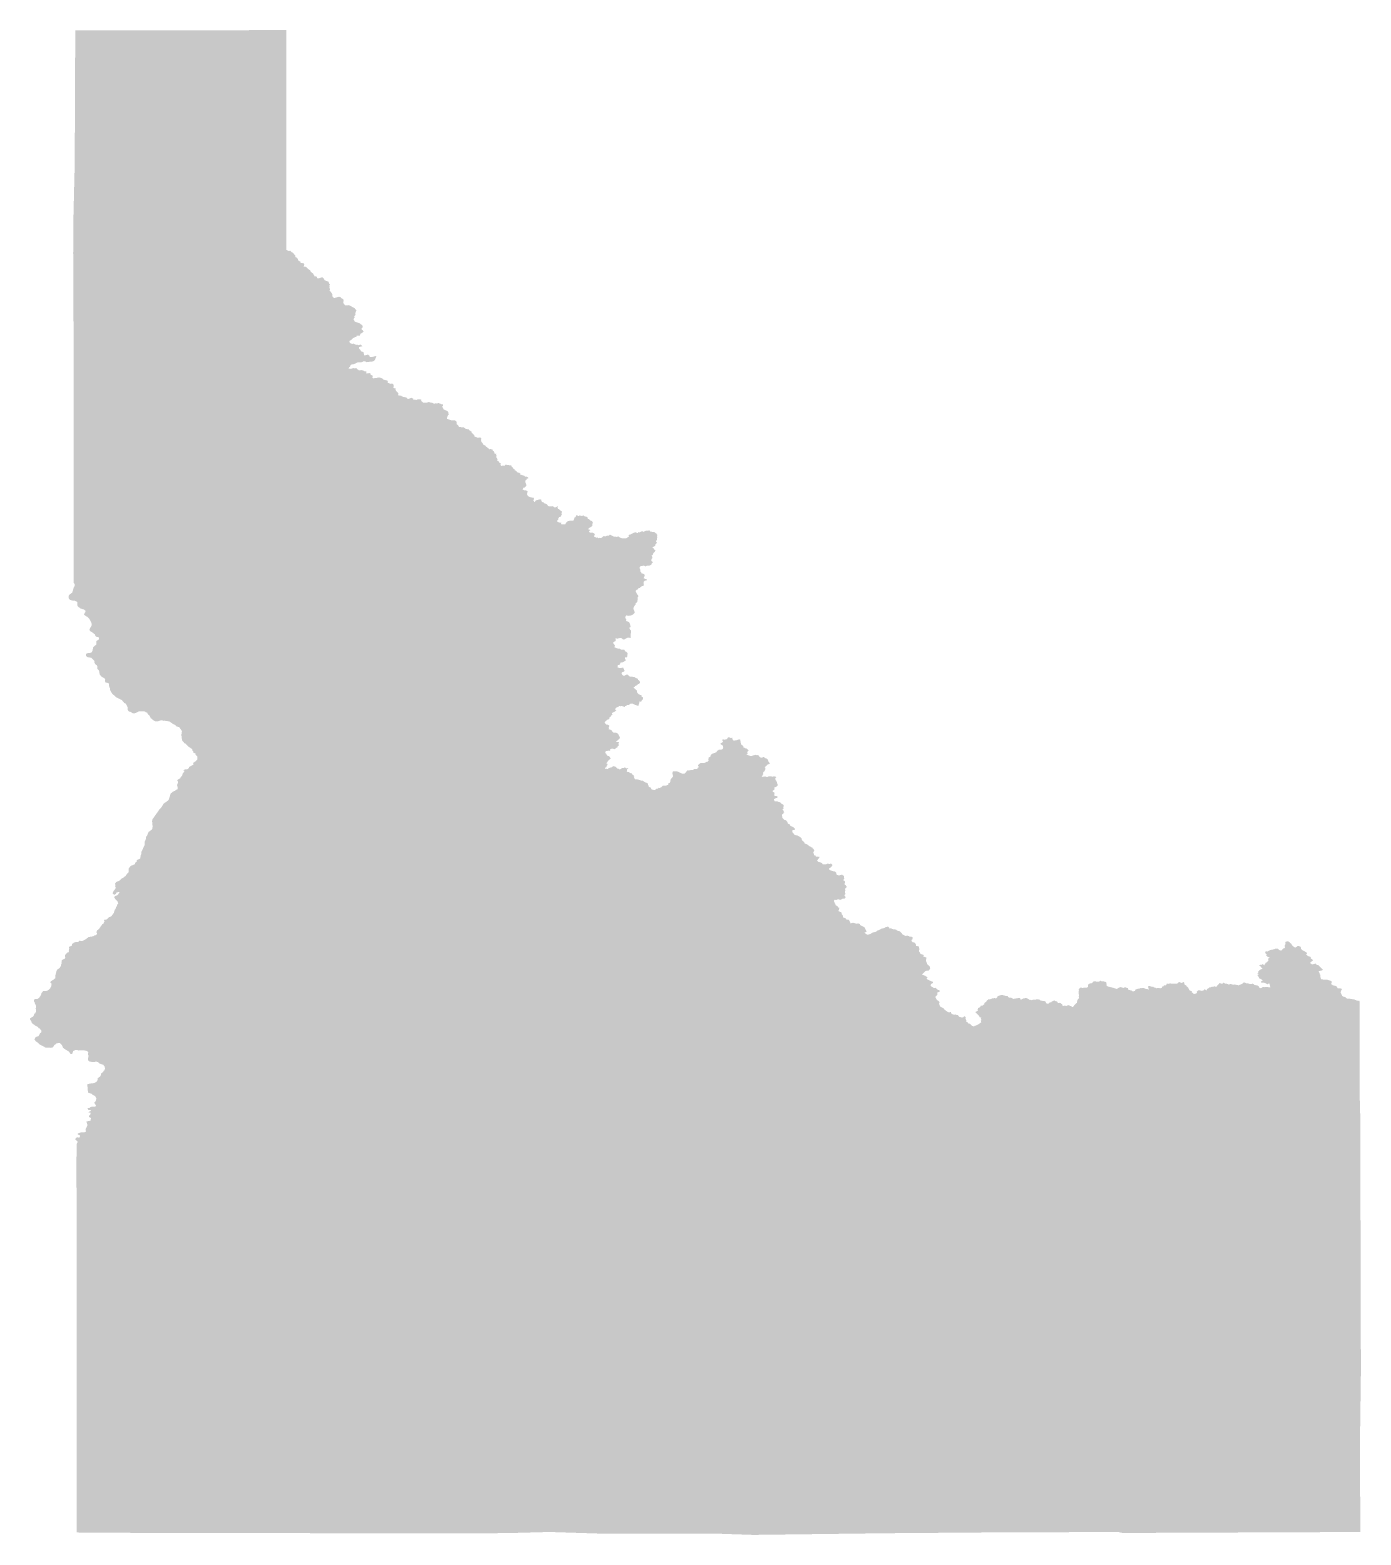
# Model space of a CAD drawing. Header units: inches. Extents: x -117.24 to -111.04, y 41.99 to 49.
import ezdxf

# ---------------------------------------------------------------- set-up
doc = ezdxf.new("R2010")
doc.units = ezdxf.units.IN
doc.header["$MEASUREMENT"] = 0

msp = doc.modelspace()

# ---------------------------------------------------------------- hatches: boundary and pattern name
msp.add_hatch(color=256).paths.add_polyline_path([(-116.8997, 44.8406), (-116.8962, 44.8483), (-116.8987, 44.8523), (-116.8977, 44.8548), (-116.8899, 44.8552), (-116.8836, 44.8583), (-116.8771, 44.866), (-116.8653, 44.8706), (-116.857, 44.8808), (-116.8573, 44.8823), (-116.8524, 44.8876), (-116.8524, 44.8919), (-116.8505, 44.8935), (-116.8489, 44.9007), (-116.8429, 44.9089), (-116.8421, 44.9149), (-116.839, 44.9178), (-116.8385, 44.9236), (-116.8322, 44.9314), (-116.8357, 44.9406), (-116.8465, 44.9515), (-116.8514, 44.9598), (-116.847, 44.9654), (-116.8364, 44.9692), (-116.8274, 44.9807), (-116.8269, 44.9839), (-116.8397, 44.9831), (-116.8436, 44.9754), (-116.8486, 44.9717), (-116.8535, 44.973), (-116.8583, 44.978), (-116.8568, 44.9843), (-116.8446, 45.0014), (-116.8451, 45.008), (-116.8472, 45.0115), (-116.8448, 45.0153), (-116.8479, 45.0226), (-116.8413, 45.0309), (-116.8251, 45.0378), (-116.8209, 45.0431), (-116.8143, 45.0483), (-116.8086, 45.0507), (-116.7973, 45.0603), (-116.7909, 45.0699), (-116.7837, 45.077), (-116.7835, 45.0936), (-116.7748, 45.1055), (-116.7546, 45.114), (-116.7528, 45.1218), (-116.7469, 45.1242), (-116.7455, 45.133), (-116.7333, 45.1385), (-116.7296, 45.1421), (-116.728, 45.1542), (-116.7242, 45.1629), (-116.7242, 45.1715), (-116.7095, 45.203), (-116.7085, 45.2074), (-116.7097, 45.2172), (-116.7041, 45.2282), (-116.7027, 45.2379), (-116.7037, 45.2401), (-116.6988, 45.2452), (-116.6914, 45.2637), (-116.6745, 45.2763), (-116.6722, 45.2889), (-116.6746, 45.3143), (-116.6738, 45.3215), (-116.6413, 45.3678), (-116.6323, 45.3774), (-116.623, 45.3919), (-116.6234, 45.394), (-116.5974, 45.4128), (-116.5882, 45.4429), (-116.5768, 45.452), (-116.5683, 45.4558), (-116.564, 45.4602), (-116.5548, 45.4629), (-116.555, 45.4728), (-116.5588, 45.4812), (-116.5531, 45.4962), (-116.5535, 45.4991), (-116.5571, 45.502), (-116.5575, 45.5042), (-116.5555, 45.5075), (-116.5438, 45.5142), (-116.5404, 45.5209), (-116.5355, 45.5251), (-116.5317, 45.5367), (-116.5272, 45.5407), (-116.5266, 45.5445), (-116.5234, 45.5466), (-116.5242, 45.5486), (-116.5286, 45.5501), (-116.5283, 45.5515), (-116.5207, 45.5562), (-116.5117, 45.5564), (-116.507, 45.5584), (-116.5034, 45.5617), (-116.5028, 45.5666), (-116.4819, 45.5779), (-116.4812, 45.5806), (-116.4836, 45.583), (-116.4822, 45.5867), (-116.4717, 45.5936), (-116.4636, 45.6028), (-116.4633, 45.6148), (-116.4729, 45.6249), (-116.4712, 45.6277), (-116.4721, 45.6292), (-116.4828, 45.6336), (-116.4825, 45.6399), (-116.4877, 45.644), (-116.4873, 45.6478), (-116.4888, 45.6508), (-116.5054, 45.6619), (-116.5177, 45.675), (-116.524, 45.6776), (-116.5351, 45.6913), (-116.5382, 45.7162), (-116.5357, 45.7342), (-116.5481, 45.7524), (-116.5594, 45.7552), (-116.5673, 45.763), (-116.5751, 45.7659), (-116.5942, 45.7791), (-116.6169, 45.7825), (-116.6237, 45.7818), (-116.627, 45.7841), (-116.632, 45.785), (-116.6463, 45.7798), (-116.6596, 45.78), (-116.6653, 45.7821), (-116.6808, 45.7944), (-116.687, 45.8063), (-116.6934, 45.8116), (-116.6972, 45.8201), (-116.7034, 45.8217), (-116.7097, 45.8257), (-116.7358, 45.8264), (-116.7493, 45.8193), (-116.7598, 45.8162), (-116.7634, 45.8166), (-116.7742, 45.8234), (-116.7821, 45.8251), (-116.7891, 45.8335), (-116.7878, 45.8443), (-116.7965, 45.8612), (-116.8049, 45.8658), (-116.8159, 45.879), (-116.8436, 45.8923), (-116.8484, 45.8982), (-116.8598, 45.9073), (-116.8697, 45.9238), (-116.8705, 45.9324), (-116.8757, 45.945), (-116.876, 45.9548), (-116.8805, 45.9585), (-116.8913, 45.9603), (-116.8949, 45.9689), (-116.8929, 45.9744), (-116.8936, 45.9776), (-116.9115, 45.989), (-116.9189, 45.9987), (-116.9217, 46.0159), (-116.9299, 46.0236), (-116.9298, 46.0357), (-116.9325, 46.0408), (-116.9403, 46.0467), (-116.9433, 46.0543), (-116.9428, 46.0611), (-116.9579, 46.0755), (-116.9768, 46.079), (-116.982, 46.0848), (-116.9825, 46.0919), (-116.9788, 46.0958), (-116.974, 46.0977), (-116.9597, 46.099), (-116.9554, 46.1019), (-116.9513, 46.1109), (-116.9499, 46.1245), (-116.9347, 46.1373), (-116.935, 46.1535), (-116.9232, 46.1604), (-116.9214, 46.1645), (-116.9223, 46.1688), (-116.9275, 46.1733), (-116.9327, 46.1732), (-116.936, 46.1752), (-116.9398, 46.1797), (-116.9414, 46.1847), (-116.9496, 46.1917), (-116.9623, 46.1993), (-116.9654, 46.2031), (-116.9663, 46.2092), (-116.9574, 46.2236), (-116.9555, 46.231), (-116.9592, 46.2432), (-116.9678, 46.2585), (-116.9748, 46.2655), (-116.9866, 46.2724), (-116.9912, 46.277), (-116.9909, 46.2809), (-116.9853, 46.2892), (-116.9848, 46.2931), (-116.9862, 46.296), (-116.9908, 46.3002), (-117.0074, 46.3052), (-117.0206, 46.3148), (-117.0231, 46.3199), (-117.0228, 46.3336), (-117.0243, 46.3363), (-117.0335, 46.3412), (-117.0495, 46.343), (-117.0566, 46.3458), (-117.0603, 46.3484), (-117.0628, 46.3536), (-117.0628, 46.3652), (-117.0593, 46.37), (-117.0469, 46.3796), (-117.0386, 46.4055), (-117.0354, 46.4103), (-117.0346, 46.4178), (-117.0398, 46.4259), (-117.0398, 47.4543), (-117.0423, 47.9623), (-117.0411, 48.1249), (-117.0352, 48.3709), (-117.0324, 48.9992), (-116.0491, 49.0008), (-116.0491, 47.9768), (-116.0385, 47.9713), (-116.0304, 47.9726), (-116.024, 47.9655), (-116.0188, 47.9629), (-116.0075, 47.9508), (-116.0067, 47.9433), (-115.9981, 47.9385), (-115.9983, 47.9366), (-115.9951, 47.9338), (-115.9934, 47.926), (-115.9847, 47.9226), (-115.9824, 47.9156), (-115.9696, 47.9144), (-115.9669, 47.9126), (-115.9654, 47.9102), (-115.9684, 47.8992), (-115.9602, 47.898), (-115.9541, 47.8945), (-115.9497, 47.889), (-115.938, 47.8811), (-115.9355, 47.8742), (-115.9252, 47.8669), (-115.9194, 47.8574), (-115.9189, 47.8536), (-115.9093, 47.8526), (-115.9065, 47.8503), (-115.9068, 47.8464), (-115.9014, 47.8431), (-115.8815, 47.8496), (-115.8753, 47.8433), (-115.8707, 47.835), (-115.8523, 47.8279), (-115.8501, 47.8201), (-115.8451, 47.815), (-115.8488, 47.8101), (-115.8473, 47.8034), (-115.8489, 47.8002), (-115.8458, 47.7941), (-115.8474, 47.7851), (-115.8405, 47.7804), (-115.8404, 47.7779), (-115.8374, 47.7748), (-115.8351, 47.7701), (-115.8354, 47.7615), (-115.8309, 47.755), (-115.825, 47.7524), (-115.8046, 47.7581), (-115.7975, 47.7573), (-115.7937, 47.7519), (-115.7861, 47.7484), (-115.781, 47.7432), (-115.7837, 47.7377), (-115.7825, 47.7348), (-115.7843, 47.73), (-115.7772, 47.7204), (-115.7734, 47.7176), (-115.7646, 47.7174), (-115.7595, 47.7192), (-115.753, 47.717), (-115.7314, 47.7049), (-115.7226, 47.6951), (-115.7283, 47.6817), (-115.7266, 47.6729), (-115.7322, 47.6682), (-115.7314, 47.6617), (-115.7365, 47.6538), (-115.7299, 47.6419), (-115.7077, 47.6347), (-115.6944, 47.6238), (-115.6935, 47.6182), (-115.6919, 47.6172), (-115.6987, 47.612), (-115.6984, 47.6066), (-115.697, 47.6036), (-115.6928, 47.6018), (-115.6917, 47.5972), (-115.6878, 47.5953), (-115.7048, 47.585), (-115.706, 47.5776), (-115.7212, 47.5763), (-115.7237, 47.5706), (-115.7307, 47.5696), (-115.741, 47.5634), (-115.7447, 47.5585), (-115.7545, 47.5525), (-115.7556, 47.5479), (-115.7518, 47.542), (-115.7423, 47.5383), (-115.7364, 47.5398), (-115.7251, 47.5341), (-115.7171, 47.5342), (-115.7114, 47.5324), (-115.7064, 47.535), (-115.7021, 47.5342), (-115.6983, 47.5314), (-115.6954, 47.5277), (-115.7111, 47.5234), (-115.7114, 47.5168), (-115.7084, 47.5151), (-115.6986, 47.5023), (-115.69, 47.5008), (-115.6863, 47.4849), (-115.6826, 47.484), (-115.6805, 47.4857), (-115.6679, 47.4888), (-115.662, 47.4831), (-115.661, 47.4778), (-115.6482, 47.4777), (-115.6346, 47.4816), (-115.6295, 47.4796), (-115.6376, 47.4628), (-115.6402, 47.4597), (-115.6465, 47.4568), (-115.6756, 47.4532), (-115.6825, 47.4569), (-115.6912, 47.4572), (-115.6937, 47.4546), (-115.7021, 47.4525), (-115.7161, 47.4529), (-115.7342, 47.4443), (-115.7474, 47.442), (-115.7514, 47.4368), (-115.7524, 47.4322), (-115.757, 47.4288), (-115.7593, 47.4239), (-115.7508, 47.4221), (-115.7427, 47.4236), (-115.7387, 47.4264), (-115.7332, 47.4249), (-115.7211, 47.4257), (-115.7208, 47.4211), (-115.7169, 47.4199), (-115.7123, 47.4154), (-115.7032, 47.4156), (-115.6996, 47.4173), (-115.6974, 47.4154), (-115.692, 47.4153), (-115.6856, 47.4112), (-115.6752, 47.4094), (-115.6776, 47.4018), (-115.6679, 47.4011), (-115.6634, 47.4029), (-115.6575, 47.4005), (-115.6556, 47.3942), (-115.65, 47.3923), (-115.6463, 47.3878), (-115.6484, 47.3824), (-115.6434, 47.3773), (-115.6366, 47.3797), (-115.6309, 47.3792), (-115.6172, 47.3825), (-115.6019, 47.3775), (-115.5958, 47.3717), (-115.5776, 47.3674), (-115.576, 47.3653), (-115.5783, 47.3607), (-115.5751, 47.3559), (-115.5712, 47.3557), (-115.5642, 47.3522), (-115.5568, 47.3539), (-115.5508, 47.3497), (-115.5488, 47.347), (-115.5505, 47.3343), (-115.5388, 47.3291), (-115.5409, 47.3246), (-115.5371, 47.3178), (-115.5279, 47.309), (-115.5285, 47.2992), (-115.5146, 47.2966), (-115.5035, 47.2907), (-115.4908, 47.2895), (-115.4823, 47.2814), (-115.4658, 47.2875), (-115.4577, 47.2824), (-115.4573, 47.2783), (-115.4559, 47.2776), (-115.4496, 47.2784), (-115.4447, 47.277), (-115.4365, 47.2804), (-115.426, 47.2803), (-115.4205, 47.2775), (-115.4214, 47.272), (-115.4151, 47.2686), (-115.4116, 47.2644), (-115.3921, 47.2654), (-115.3847, 47.2678), (-115.3777, 47.2648), (-115.3709, 47.2652), (-115.3653, 47.2614), (-115.3592, 47.2596), (-115.3538, 47.2621), (-115.348, 47.2604), (-115.3404, 47.2629), (-115.324, 47.2565), (-115.3198, 47.2567), (-115.3184, 47.2519), (-115.3244, 47.2447), (-115.3205, 47.2422), (-115.3158, 47.2328), (-115.2988, 47.2255), (-115.2949, 47.2203), (-115.2941, 47.2145), (-115.2915, 47.2109), (-115.296, 47.2057), (-115.2991, 47.1988), (-115.3012, 47.1935), (-115.3006, 47.1883), (-115.291, 47.1868), (-115.2868, 47.1835), (-115.2618, 47.1814), (-115.2562, 47.175), (-115.2555, 47.1637), (-115.2493, 47.1597), (-115.2446, 47.1513), (-115.2219, 47.149), (-115.2125, 47.142), (-115.199, 47.1399), (-115.1982, 47.1371), (-115.186, 47.1294), (-115.1863, 47.1244), (-115.1836, 47.1217), (-115.1793, 47.1204), (-115.1788, 47.1174), (-115.1729, 47.1122), (-115.1735, 47.1097), (-115.1717, 47.1068), (-115.1601, 47.1021), (-115.15, 47.1017), (-115.1473, 47.1033), (-115.1441, 47.1019), (-115.1402, 47.0966), (-115.1427, 47.0915), (-115.1396, 47.08), (-115.1349, 47.0757), (-115.1311, 47.069), (-115.1267, 47.0661), (-115.1225, 47.0659), (-115.1209, 47.0618), (-115.1079, 47.0517), (-115.1058, 47.0484), (-115.1019, 47.0474), (-115.098, 47.0486), (-115.0874, 47.0457), (-115.0884, 47.0411), (-115.0819, 47.0382), (-115.0798, 47.0282), (-115.0757, 47.0259), (-115.0717, 47.0264), (-115.0723, 47.0235), (-115.0694, 47.015), (-115.0728, 47.0129), (-115.0651, 47.0002), (-115.0678, 46.9952), (-115.0611, 46.9919), (-115.0567, 46.9848), (-115.0499, 46.9811), (-115.0507, 46.9756), (-115.052, 46.9749), (-115.0488, 46.97), (-115.0314, 46.9717), (-115.0286, 46.9757), (-115.0013, 46.9719), (-115.0009, 46.9677), (-114.9939, 46.9622), (-114.9934, 46.9596), (-114.99, 46.9564), (-114.9857, 46.9539), (-114.9861, 46.9497), (-114.9804, 46.9474), (-114.9711, 46.939), (-114.9645, 46.9381), (-114.9588, 46.9336), (-114.9606, 46.93), (-114.9419, 46.9241), (-114.9357, 46.9198), (-114.9251, 46.9187), (-114.9218, 46.9127), (-114.9293, 46.9099), (-114.931, 46.9041), (-114.9335, 46.9036), (-114.9367, 46.8973), (-114.9351, 46.8949), (-114.9357, 46.8921), (-114.9323, 46.8875), (-114.9314, 46.877), (-114.9396, 46.8689), (-114.9446, 46.8679), (-114.9483, 46.86), (-114.9421, 46.8566), (-114.9287, 46.8548), (-114.924, 46.8482), (-114.9287, 46.8436), (-114.9268, 46.8388), (-114.9287, 46.8352), (-114.9273, 46.8334), (-114.9247, 46.8335), (-114.9207, 46.8271), (-114.9063, 46.8224), (-114.8984, 46.8224), (-114.8948, 46.8173), (-114.8986, 46.809), (-114.8965, 46.8073), (-114.8952, 46.8016), (-114.8907, 46.803), (-114.8869, 46.8095), (-114.8658, 46.8145), (-114.8611, 46.8116), (-114.8606, 46.8057), (-114.8569, 46.8016), (-114.8501, 46.7991), (-114.8448, 46.7943), (-114.8366, 46.7925), (-114.8291, 46.7826), (-114.8189, 46.7812), (-114.8084, 46.7824), (-114.7987, 46.7758), (-114.7896, 46.7791), (-114.7875, 46.7828), (-114.7848, 46.78), (-114.7864, 46.7779), (-114.7836, 46.7687), (-114.7797, 46.7687), (-114.7789, 46.7668), (-114.7743, 46.7658), (-114.7735, 46.7621), (-114.7651, 46.7582), (-114.7673, 46.7538), (-114.7658, 46.7512), (-114.7683, 46.7482), (-114.7652, 46.7454), (-114.77, 46.735), (-114.7737, 46.7317), (-114.7792, 46.731), (-114.7796, 46.7286), (-114.7828, 46.7263), (-114.7821, 46.7195), (-114.7865, 46.7163), (-114.7884, 46.7128), (-114.7819, 46.7068), (-114.7685, 46.7048), (-114.7695, 46.6999), (-114.7668, 46.6969), (-114.7522, 46.6971), (-114.7485, 46.6986), (-114.7475, 46.7029), (-114.7398, 46.7119), (-114.7274, 46.7146), (-114.7168, 46.7141), (-114.713, 46.7154), (-114.7104, 46.7177), (-114.7078, 46.7239), (-114.7089, 46.7269), (-114.7, 46.7337), (-114.701, 46.7366), (-114.6986, 46.7405), (-114.6886, 46.7365), (-114.6817, 46.7389), (-114.6719, 46.7366), (-114.6654, 46.7392), (-114.6596, 46.7348), (-114.6484, 46.7323), (-114.646, 46.729), (-114.6446, 46.7228), (-114.6393, 46.7218), (-114.6338, 46.7158), (-114.6249, 46.7123), (-114.6237, 46.7091), (-114.6208, 46.7073), (-114.6247, 46.6961), (-114.6229, 46.6944), (-114.6235, 46.6909), (-114.6318, 46.6839), (-114.6414, 46.6795), (-114.6402, 46.6753), (-114.6426, 46.6729), (-114.6331, 46.6718), (-114.6334, 46.6697), (-114.6399, 46.6656), (-114.6358, 46.6595), (-114.621, 46.658), (-114.6146, 46.6551), (-114.6153, 46.6524), (-114.6121, 46.6507), (-114.6117, 46.6475), (-114.6163, 46.6437), (-114.615, 46.64), (-114.6057, 46.6359), (-114.5997, 46.6363), (-114.5938, 46.6329), (-114.589, 46.6352), (-114.5829, 46.6334), (-114.5706, 46.6433), (-114.5632, 46.6408), (-114.5575, 46.6441), (-114.547, 46.6447), (-114.5418, 46.65), (-114.5238, 46.6406), (-114.51, 46.6392), (-114.5011, 46.6414), (-114.4976, 46.6375), (-114.4875, 46.6332), (-114.4668, 46.6318), (-114.4526, 46.6416), (-114.4545, 46.6443), (-114.4535, 46.6492), (-114.449, 46.6495), (-114.4246, 46.6607), (-114.4121, 46.6568), (-114.4096, 46.6622), (-114.4039, 46.6595), (-114.3945, 46.6649), (-114.3893, 46.6648), (-114.3837, 46.6625), (-114.3781, 46.6671), (-114.3623, 46.6685), (-114.3582, 46.6711), (-114.3576, 46.6681), (-114.353, 46.6636), (-114.3331, 46.6609), (-114.3246, 46.6534), (-114.3207, 46.6471), (-114.3229, 46.6429), (-114.3203, 46.6383), (-114.3224, 46.6339), (-114.3221, 46.6258), (-114.3245, 46.6219), (-114.3281, 46.6198), (-114.3225, 46.6109), (-114.3299, 46.6042), (-114.3303, 46.5995), (-114.3326, 46.5967), (-114.3442, 46.59), (-114.3396, 46.5871), (-114.3341, 46.5794), (-114.3296, 46.5762), (-114.3317, 46.5719), (-114.3393, 46.5643), (-114.3426, 46.5552), (-114.3479, 46.5515), (-114.3452, 46.5481), (-114.3439, 46.5415), (-114.3488, 46.5337), (-114.3492, 46.5299), (-114.3477, 46.5263), (-114.3429, 46.5224), (-114.3426, 46.5184), (-114.3471, 46.5153), (-114.3483, 46.5103), (-114.3583, 46.5052), (-114.368, 46.5051), (-114.3756, 46.5018), (-114.384, 46.5051), (-114.3999, 46.5022), (-114.4032, 46.4988), (-114.4031, 46.4923), (-114.4009, 46.4884), (-114.4007, 46.4778), (-114.3955, 46.4729), (-114.3947, 46.4694), (-114.3831, 46.4663), (-114.3794, 46.4603), (-114.3844, 46.447), (-114.3762, 46.4428), (-114.3723, 46.4428), (-114.3684, 46.4371), (-114.3788, 46.4351), (-114.383, 46.4322), (-114.3849, 46.4276), (-114.3837, 46.4185), (-114.3848, 46.4114), (-114.3935, 46.4092), (-114.3997, 46.4048), (-114.4013, 46.4016), (-114.4086, 46.4007), (-114.41, 46.3964), (-114.4156, 46.3935), (-114.4224, 46.387), (-114.4145, 46.3708), (-114.4102, 46.3657), (-114.4102, 46.3611), (-114.4122, 46.3579), (-114.414, 46.3356), (-114.4219, 46.3301), (-114.4225, 46.3241), (-114.4301, 46.3134), (-114.4316, 46.3072), (-114.4334, 46.3055), (-114.4322, 46.3014), (-114.4299, 46.2996), (-114.4282, 46.2911), (-114.4254, 46.2879), (-114.4274, 46.2862), (-114.4273, 46.2838), (-114.4327, 46.2786), (-114.4411, 46.2739), (-114.4537, 46.2709), (-114.4649, 46.2732), (-114.4707, 46.266), (-114.4678, 46.2565), (-114.4648, 46.2522), (-114.4683, 46.2487), (-114.4521, 46.2413), (-114.448, 46.2316), (-114.4456, 46.2197), (-114.4518, 46.2148), (-114.4492, 46.2092), (-114.4433, 46.203), (-114.4459, 46.1739), (-114.4441, 46.1693), (-114.4466, 46.1679), (-114.4577, 46.1702), (-114.476, 46.1606), (-114.4812, 46.1621), (-114.4892, 46.1677), (-114.4956, 46.168), (-114.5075, 46.1646), (-114.5149, 46.1677), (-114.5144, 46.154), (-114.5218, 46.1508), (-114.5274, 46.1454), (-114.5214, 46.1365), (-114.5177, 46.1356), (-114.521, 46.1251), (-114.505, 46.1184), (-114.4954, 46.1177), (-114.4885, 46.113), (-114.4745, 46.1131), (-114.4709, 46.1056), (-114.467, 46.1045), (-114.4605, 46.0978), (-114.4595, 46.0939), (-114.462, 46.0786), (-114.4724, 46.0768), (-114.4708, 46.0745), (-114.4721, 46.0692), (-114.467, 46.0658), (-114.4683, 46.0628), (-114.4739, 46.0605), (-114.4747, 46.0584), (-114.4791, 46.0557), (-114.4933, 46.0526), (-114.4929, 46.0502), (-114.4975, 46.0424), (-114.5033, 46.0418), (-114.5066, 46.0385), (-114.5057, 46.0343), (-114.5075, 46.0315), (-114.4972, 46.0279), (-114.4893, 46.0279), (-114.4858, 46.03), (-114.4803, 46.0303), (-114.4731, 46.0142), (-114.4762, 46.0113), (-114.4849, 46.0082), (-114.4878, 46.0036), (-114.4848, 45.9963), (-114.48, 45.9929), (-114.4741, 45.9922), (-114.4643, 45.9975), (-114.4578, 45.9975), (-114.4536, 45.991), (-114.4485, 45.9876), (-114.4288, 45.9866), (-114.4213, 45.9814), (-114.4118, 45.9779), (-114.4108, 45.973), (-114.4061, 45.97), (-114.4014, 45.9635), (-114.4025, 45.9579), (-114.4069, 45.9542), (-114.4112, 45.9531), (-114.415, 45.9484), (-114.4249, 45.944), (-114.4261, 45.9408), (-114.4315, 45.9379), (-114.4314, 45.936), (-114.4149, 45.9221), (-114.4162, 45.9184), (-114.4136, 45.9116), (-114.4041, 45.9035), (-114.3951, 45.9014), (-114.3937, 45.893), (-114.3889, 45.8923), (-114.3876, 45.8902), (-114.3879, 45.8839), (-114.3898, 45.8803), (-114.3929, 45.8787), (-114.3961, 45.8712), (-114.4039, 45.8719), (-114.4059, 45.8704), (-114.4048, 45.8665), (-114.4097, 45.8516), (-114.4241, 45.8558), (-114.4377, 45.8626), (-114.4464, 45.8614), (-114.4537, 45.8558), (-114.4616, 45.8551), (-114.465, 45.8521), (-114.4703, 45.8515), (-114.472, 45.8478), (-114.4749, 45.8466), (-114.4871, 45.8517), (-114.4922, 45.8498), (-114.499, 45.8507), (-114.5036, 45.846), (-114.5096, 45.8454), (-114.5151, 45.8405), (-114.5174, 45.8349), (-114.5164, 45.8321), (-114.5115, 45.8294), (-114.531, 45.8189), (-114.5326, 45.8156), (-114.5302, 45.8134), (-114.531, 45.8099), (-114.5371, 45.8053), (-114.5376, 45.8028), (-114.5414, 45.7992), (-114.545, 45.7979), (-114.5441, 45.7904), (-114.5556, 45.7865), (-114.557, 45.7835), (-114.5625, 45.7798), (-114.5665, 45.7733), (-114.5583, 45.7648), (-114.5512, 45.7639), (-114.5445, 45.7592), (-114.5473, 45.7519), (-114.5457, 45.7469), (-114.5479, 45.7433), (-114.5356, 45.7391), (-114.5267, 45.7276), (-114.5205, 45.7265), (-114.5154, 45.7275), (-114.5042, 45.7218), (-114.4951, 45.704), (-114.4966, 45.6994), (-114.5007, 45.6966), (-114.5014, 45.6937), (-114.5151, 45.6849), (-114.5012, 45.6824), (-114.499, 45.6789), (-114.5015, 45.6774), (-114.5023, 45.6739), (-114.4995, 45.6688), (-114.5064, 45.6618), (-114.5076, 45.6575), (-114.5127, 45.656), (-114.5151, 45.6531), (-114.5219, 45.6495), (-114.5289, 45.6524), (-114.5395, 45.6506), (-114.5413, 45.6486), (-114.5397, 45.6461), (-114.5417, 45.6414), (-114.5454, 45.643), (-114.5517, 45.6424), (-114.5607, 45.6402), (-114.564, 45.6376), (-114.5632, 45.6317), (-114.5583, 45.6274), (-114.5546, 45.6199), (-114.5447, 45.617), (-114.5379, 45.6066), (-114.542, 45.602), (-114.5476, 45.5997), (-114.5493, 45.5953), (-114.554, 45.5915), (-114.5539, 45.5884), (-114.5585, 45.5845), (-114.5543, 45.5815), (-114.553, 45.5766), (-114.5568, 45.5729), (-114.5585, 45.566), (-114.5655, 45.5626), (-114.5649, 45.5577), (-114.5608, 45.5593), (-114.5526, 45.557), (-114.5486, 45.5611), (-114.5319, 45.5662), (-114.5273, 45.5709), (-114.5163, 45.568), (-114.5069, 45.5593), (-114.5031, 45.5591), (-114.4981, 45.5555), (-114.4919, 45.5571), (-114.4852, 45.5618), (-114.478, 45.562), (-114.4719, 45.5652), (-114.4657, 45.5605), (-114.4561, 45.5622), (-114.4628, 45.554), (-114.4616, 45.5508), (-114.4639, 45.545), (-114.4505, 45.5423), (-114.4488, 45.5389), (-114.4399, 45.537), (-114.4371, 45.5308), (-114.4306, 45.5295), (-114.4309, 45.5244), (-114.4288, 45.5209), (-114.4295, 45.5175), (-114.4257, 45.5107), (-114.4234, 45.5093), (-114.4137, 45.509), (-114.3923, 45.5025), (-114.3889, 45.503), (-114.3753, 45.494), (-114.3672, 45.4919), (-114.3651, 45.4893), (-114.3646, 45.4836), (-114.3603, 45.4782), (-114.3611, 45.4744), (-114.3516, 45.471), (-114.3507, 45.4665), (-114.3457, 45.4607), (-114.33, 45.4597), (-114.3297, 45.462), (-114.3244, 45.4659), (-114.3187, 45.4661), (-114.3144, 45.4697), (-114.3092, 45.4693), (-114.3038, 45.4716), (-114.2951, 45.4794), (-114.28, 45.4799), (-114.2699, 45.4846), (-114.27, 45.4909), (-114.2645, 45.4922), (-114.2615, 45.4949), (-114.2585, 45.5112), (-114.2535, 45.5151), (-114.2472, 45.5247), (-114.2495, 45.5293), (-114.2487, 45.5346), (-114.2516, 45.5375), (-114.2484, 45.5458), (-114.2279, 45.5461), (-114.2053, 45.5359), (-114.1936, 45.5364), (-114.1803, 45.5512), (-114.1742, 45.5502), (-114.1646, 45.5525), (-114.1542, 45.5526), (-114.1502, 45.5578), (-114.1358, 45.5571), (-114.1332, 45.5623), (-114.129, 45.5654), (-114.129, 45.5697), (-114.1321, 45.5721), (-114.1307, 45.5758), (-114.1213, 45.5846), (-114.1005, 45.5862), (-114.09, 45.5914), (-114.0861, 45.5915), (-114.0823, 45.5967), (-114.0831, 45.6031), (-114.0819, 45.6106), (-114.0736, 45.6151), (-114.0725, 45.6213), (-114.0667, 45.6282), (-114.0518, 45.6327), (-114.0451, 45.6368), (-114.0432, 45.6404), (-114.0346, 45.6476), (-114.0191, 45.6484), (-114.0153, 45.6528), (-114.0137, 45.6583), (-114.0155, 45.6606), (-114.0157, 45.6642), (-114.0191, 45.6697), (-114.0239, 45.6706), (-114.0283, 45.6752), (-114.0144, 45.6838), (-114.0192, 45.6926), (-114.0155, 45.6959), (-114.0083, 45.6938), (-113.9968, 45.6969), (-113.9937, 45.7007), (-113.9939, 45.7034), (-113.9885, 45.706), (-113.98, 45.7024), (-113.9708, 45.7029), (-113.9717, 45.7008), (-113.9692, 45.6927), (-113.9648, 45.69), (-113.9549, 45.6906), (-113.9391, 45.6958), (-113.9353, 45.6943), (-113.934, 45.6921), (-113.9357, 45.6891), (-113.9328, 45.6872), (-113.9343, 45.682), (-113.9308, 45.6782), (-113.9314, 45.673), (-113.9206, 45.6641), (-113.9199, 45.6581), (-113.9143, 45.6564), (-113.9116, 45.6533), (-113.9073, 45.6532), (-113.9034, 45.6511), (-113.8953, 45.6438), (-113.9024, 45.6375), (-113.9015, 45.6302), (-113.8994, 45.6285), (-113.9045, 45.6247), (-113.9047, 45.622), (-113.898, 45.6219), (-113.886, 45.6174), (-113.8616, 45.6238), (-113.8589, 45.6217), (-113.8546, 45.6223), (-113.8486, 45.6201), (-113.8435, 45.6127), (-113.8389, 45.6107), (-113.8343, 45.6101), (-113.8279, 45.6129), (-113.8241, 45.6128), (-113.8182, 45.6079), (-113.811, 45.6057), (-113.8064, 45.6016), (-113.8037, 45.5926), (-113.7988, 45.587), (-113.7967, 45.5816), (-113.8069, 45.5782), (-113.815, 45.5697), (-113.8215, 45.5659), (-113.818, 45.5626), (-113.8174, 45.557), (-113.8215, 45.5474), (-113.826, 45.5437), (-113.8291, 45.5382), (-113.8274, 45.5333), (-113.83, 45.5309), (-113.8348, 45.5207), (-113.8239, 45.5214), (-113.8202, 45.5231), (-113.8097, 45.5198), (-113.8038, 45.5228), (-113.7969, 45.5234), (-113.7821, 45.5219), (-113.778, 45.5233), (-113.766, 45.5206), (-113.7728, 45.5133), (-113.7701, 45.512), (-113.7709, 45.507), (-113.7648, 45.4992), (-113.7633, 45.4908), (-113.7601, 45.4862), (-113.7599, 45.4804), (-113.7681, 45.4739), (-113.7762, 45.4709), (-113.7746, 45.463), (-113.7843, 45.4549), (-113.7835, 45.452), (-113.7744, 45.4465), (-113.7769, 45.4363), (-113.776, 45.4337), (-113.7735, 45.4317), (-113.765, 45.4311), (-113.7597, 45.4271), (-113.7628, 45.4231), (-113.7727, 45.4198), (-113.7772, 45.4166), (-113.776, 45.4085), (-113.7738, 45.4064), (-113.7618, 45.4066), (-113.7527, 45.4028), (-113.7492, 45.4029), (-113.7439, 45.3966), (-113.7335, 45.3908), (-113.7325, 45.3848), (-113.7344, 45.3766), (-113.7329, 45.3731), (-113.7389, 45.3681), (-113.7335, 45.3641), (-113.7313, 45.3578), (-113.729, 45.3561), (-113.7344, 45.3531), (-113.7347, 45.3483), (-113.7403, 45.3454), (-113.7387, 45.3294), (-113.7286, 45.3199), (-113.7241, 45.3197), (-113.7227, 45.3175), (-113.7186, 45.3168), (-113.7185, 45.3134), (-113.7158, 45.3114), (-113.7133, 45.3045), (-113.71, 45.301), (-113.7038, 45.2992), (-113.7029, 45.2949), (-113.7006, 45.2925), (-113.6873, 45.286), (-113.6803, 45.2789), (-113.679, 45.2759), (-113.6803, 45.2744), (-113.6919, 45.2724), (-113.6908, 45.269), (-113.6929, 45.2642), (-113.6919, 45.2625), (-113.6866, 45.2574), (-113.685, 45.2535), (-113.6796, 45.2497), (-113.6669, 45.247), (-113.6554, 45.24), (-113.6491, 45.234), (-113.6473, 45.2256), (-113.6369, 45.2168), (-113.6364, 45.2118), (-113.6239, 45.2062), (-113.6179, 45.2024), (-113.6145, 45.1981), (-113.6096, 45.1973), (-113.6043, 45.1921), (-113.5997, 45.1922), (-113.5972, 45.1865), (-113.5921, 45.1848), (-113.5922, 45.1811), (-113.5894, 45.1773), (-113.5942, 45.1696), (-113.5942, 45.1661), (-113.5906, 45.1614), (-113.5907, 45.1559), (-113.5832, 45.1536), (-113.5824, 45.1501), (-113.58, 45.1484), (-113.5708, 45.148), (-113.5657, 45.1496), (-113.567, 45.1431), (-113.5767, 45.1312), (-113.5699, 45.1239), (-113.5661, 45.1241), (-113.554, 45.1186), (-113.5497, 45.1129), (-113.5371, 45.1124), (-113.5296, 45.1164), (-113.5202, 45.115), (-113.5112, 45.1161), (-113.5065, 45.1108), (-113.506, 45.1078), (-113.512, 45.0994), (-113.5212, 45.0939), (-113.5222, 45.0914), (-113.5141, 45.0848), (-113.5015, 45.081), (-113.4959, 45.0808), (-113.4894, 45.0765), (-113.4868, 45.074), (-113.4889, 45.0713), (-113.4863, 45.0691), (-113.4855, 45.0636), (-113.4744, 45.0618), (-113.4603, 45.0649), (-113.452, 45.0592), (-113.451, 45.0485), (-113.4493, 45.0462), (-113.4558, 45.0397), (-113.4463, 45.0339), (-113.4487, 45.02), (-113.4421, 45.0142), (-113.4379, 45.0073), (-113.4469, 44.9983), (-113.445, 44.9918), (-113.4471, 44.9851), (-113.4449, 44.9733), (-113.4498, 44.9706), (-113.4439, 44.9594), (-113.4488, 44.9537), (-113.4611, 44.9521), (-113.4658, 44.9476), (-113.4808, 44.9503), (-113.4868, 44.9468), (-113.4947, 44.9485), (-113.4988, 44.9422), (-113.4957, 44.9369), (-113.4952, 44.9317), (-113.492, 44.9304), (-113.4907, 44.9229), (-113.4879, 44.9204), (-113.4837, 44.9197), (-113.478, 44.9124), (-113.4718, 44.9098), (-113.4749, 44.9052), (-113.4759, 44.898), (-113.4786, 44.8956), (-113.4662, 44.8905), (-113.4612, 44.8868), (-113.4626, 44.8819), (-113.4573, 44.8754), (-113.4551, 44.8654), (-113.4437, 44.8618), (-113.4396, 44.8557), (-113.4291, 44.8549), (-113.4224, 44.8426), (-113.422, 44.8376), (-113.4094, 44.8408), (-113.3943, 44.8369), (-113.3851, 44.8376), (-113.3776, 44.8352), (-113.3766, 44.8305), (-113.3561, 44.8198), (-113.3461, 44.8006), (-113.3465, 44.7989), (-113.3547, 44.7954), (-113.3541, 44.7918), (-113.3413, 44.7847), (-113.3281, 44.7891), (-113.3187, 44.7949), (-113.3015, 44.799), (-113.299, 44.803), (-113.2853, 44.8083), (-113.2793, 44.8124), (-113.2638, 44.8162), (-113.2583, 44.82), (-113.2469, 44.823), (-113.2402, 44.8172), (-113.2387, 44.8141), (-113.2319, 44.8143), (-113.2226, 44.8108), (-113.2094, 44.8091), (-113.2036, 44.804), (-113.1931, 44.8017), (-113.1834, 44.7935), (-113.1795, 44.7872), (-113.1637, 44.7788), (-113.1579, 44.781), (-113.1501, 44.7793), (-113.1461, 44.7766), (-113.1384, 44.7761), (-113.1315, 44.7728), (-113.1325, 44.769), (-113.1313, 44.7649), (-113.1377, 44.7601), (-113.1348, 44.7528), (-113.1294, 44.7496), (-113.1249, 44.7494), (-113.1203, 44.746), (-113.1165, 44.7401), (-113.1168, 44.7325), (-113.1124, 44.7334), (-113.1016, 44.7295), (-113.1019, 44.7227), (-113.0994, 44.7178), (-113.1017, 44.7155), (-113.1018, 44.7071), (-113.097, 44.7015), (-113.0978, 44.6989), (-113.094, 44.6953), (-113.0821, 44.6917), (-113.0796, 44.6878), (-113.0821, 44.684), (-113.0809, 44.6831), (-113.0678, 44.6788), (-113.0671, 44.6742), (-113.0697, 44.6687), (-113.068, 44.6577), (-113.064, 44.6527), (-113.0656, 44.6493), (-113.0539, 44.6393), (-113.0507, 44.6345), (-113.0498, 44.6288), (-113.0537, 44.6217), (-113.0581, 44.618), (-113.0635, 44.6183), (-113.0719, 44.6159), (-113.0883, 44.5997), (-113.0725, 44.5933), (-113.0623, 44.5862), (-113.0672, 44.5791), (-113.0447, 44.5682), (-113.0395, 44.5673), (-113.0373, 44.5648), (-113.0368, 44.5604), (-113.0448, 44.5562), (-113.0468, 44.5536), (-113.0477, 44.5477), (-113.0454, 44.5443), (-113.0333, 44.5375), (-113.029, 44.5371), (-113.0263, 44.5386), (-113.0158, 44.5294), (-113.0065, 44.5258), (-113.0055, 44.5198), (-113.0159, 44.516), (-113.0159, 44.5059), (-113.0268, 44.4955), (-113.02, 44.4837), (-113.0061, 44.471), (-113.0088, 44.464), (-113.0045, 44.4528), (-113.002, 44.4499), (-112.989, 44.4433), (-112.9812, 44.4343), (-112.9715, 44.4276), (-112.963, 44.4233), (-112.952, 44.425), (-112.9533, 44.4223), (-112.951, 44.4173), (-112.9454, 44.4146), (-112.9388, 44.4123), (-112.9314, 44.4135), (-112.9264, 44.4106), (-112.9211, 44.4109), (-112.9146, 44.4027), (-112.9019, 44.3989), (-112.8964, 44.4008), (-112.8896, 44.4059), (-112.8835, 44.4006), (-112.8856, 44.3963), (-112.8817, 44.3857), (-112.8816, 44.3793), (-112.8757, 44.3772), (-112.8729, 44.3721), (-112.8639, 44.3698), (-112.8543, 44.3596), (-112.8446, 44.358), (-112.8406, 44.3619), (-112.8371, 44.3621), (-112.8235, 44.3687), (-112.8122, 44.3771), (-112.8142, 44.3835), (-112.8119, 44.3879), (-112.8126, 44.3924), (-112.8151, 44.3951), (-112.8101, 44.3988), (-112.8199, 44.4002), (-112.8218, 44.4072), (-112.8399, 44.4247), (-112.8269, 44.4321), (-112.8284, 44.4363), (-112.827, 44.4431), (-112.8182, 44.4471), (-112.8139, 44.454), (-112.8113, 44.4548), (-112.8077, 44.4531), (-112.8058, 44.456), (-112.798, 44.4609), (-112.7969, 44.4644), (-112.798, 44.4663), (-112.7878, 44.4737), (-112.7856, 44.479), (-112.7802, 44.4822), (-112.7808, 44.4847), (-112.7722, 44.4836), (-112.7624, 44.4877), (-112.7498, 44.4901), (-112.7431, 44.4883), (-112.7375, 44.4933), (-112.7345, 44.4995), (-112.7179, 44.5043), (-112.7085, 44.5032), (-112.6984, 44.4999), (-112.6927, 44.5), (-112.6888, 44.4984), (-112.685, 44.4928), (-112.672, 44.4914), (-112.6617, 44.486), (-112.6333, 44.4911), (-112.6299, 44.4888), (-112.6291, 44.4828), (-112.625, 44.483), (-112.6179, 44.4874), (-112.602, 44.4907), (-112.5853, 44.4812), (-112.5821, 44.4821), (-112.578, 44.4801), (-112.5697, 44.4827), (-112.5597, 44.4826), (-112.5501, 44.4847), (-112.5479, 44.4831), (-112.5417, 44.4838), (-112.5358, 44.4784), (-112.5139, 44.4751), (-112.5107, 44.4688), (-112.5113, 44.4664), (-112.5006, 44.4628), (-112.4972, 44.4661), (-112.4971, 44.4681), (-112.485, 44.4709), (-112.4837, 44.4744), (-112.4801, 44.4746), (-112.4727, 44.4793), (-112.4644, 44.4749), (-112.4603, 44.4751), (-112.4555, 44.4711), (-112.4552, 44.4663), (-112.4478, 44.468), (-112.4415, 44.4666), (-112.4424, 44.4653), (-112.4335, 44.4598), (-112.4341, 44.4543), (-112.4295, 44.4534), (-112.423, 44.4547), (-112.4161, 44.453), (-112.4072, 44.4575), (-112.3902, 44.4504), (-112.3865, 44.4473), (-112.3697, 44.466), (-112.3661, 44.467), (-112.3645, 44.4803), (-112.3617, 44.4848), (-112.3584, 44.4853), (-112.3567, 44.4928), (-112.3584, 44.4964), (-112.3568, 44.498), (-112.3564, 44.5052), (-112.3584, 44.5092), (-112.3583, 44.5199), (-112.3566, 44.5249), (-112.3588, 44.5294), (-112.3569, 44.5303), (-112.3525, 44.538), (-112.3476, 44.5387), (-112.3414, 44.5373), (-112.3195, 44.5389), (-112.315, 44.5419), (-112.3156, 44.5464), (-112.3137, 44.553), (-112.3046, 44.5591), (-112.2982, 44.5589), (-112.2963, 44.5612), (-112.2927, 44.5617), (-112.2909, 44.5658), (-112.2866, 44.5686), (-112.2678, 44.5655), (-112.2592, 44.5683), (-112.2567, 44.5717), (-112.2511, 44.5677), (-112.2437, 44.5683), (-112.2292, 44.5641), (-112.2311, 44.559), (-112.2273, 44.5575), (-112.2271, 44.5547), (-112.2296, 44.5495), (-112.2223, 44.5439), (-112.1955, 44.5374), (-112.1837, 44.533), (-112.1801, 44.5328), (-112.1646, 44.5415), (-112.1489, 44.5368), (-112.1458, 44.5392), (-112.1367, 44.5399), (-112.1354, 44.5372), (-112.1313, 44.5377), (-112.1292, 44.5362), (-112.127, 44.5289), (-112.1095, 44.5242), (-112.1064, 44.5206), (-112.0965, 44.523), (-112.0931, 44.53), (-112.0808, 44.5338), (-112.0753, 44.5334), (-112.0691, 44.5372), (-112.0645, 44.5359), (-112.0555, 44.5367), (-112.0439, 44.5323), (-112.0379, 44.5327), (-112.0369, 44.5303), (-112.0328, 44.5284), (-112.0328, 44.5351), (-112.0351, 44.542), (-112.0327, 44.5466), (-112.0234, 44.5451), (-112.0167, 44.542), (-112.0115, 44.5435), (-112.0044, 44.5377), (-111.9999, 44.5379), (-111.9955, 44.535), (-111.992, 44.5375), (-111.9777, 44.5357), (-111.9715, 44.5376), (-111.9673, 44.5449), (-111.9624, 44.5445), (-111.9612, 44.5492), (-111.9517, 44.5495), (-111.9478, 44.557), (-111.9411, 44.5562), (-111.9342, 44.558), (-111.9029, 44.5567), (-111.8952, 44.5594), (-111.8923, 44.564), (-111.8894, 44.5646), (-111.8795, 44.5604), (-111.8707, 44.5633), (-111.8693, 44.5666), (-111.8664, 44.5631), (-111.8675, 44.5594), (-111.8649, 44.5571), (-111.8639, 44.5515), (-111.8569, 44.5491), (-111.8567, 44.546), (-111.8492, 44.54), (-111.8423, 44.5262), (-111.8299, 44.52), (-111.8312, 44.5173), (-111.8215, 44.5089), (-111.8107, 44.5115), (-111.808, 44.5102), (-111.8094, 44.5129), (-111.8061, 44.5161), (-111.8082, 44.5197), (-111.8011, 44.526), (-111.7954, 44.5266), (-111.7855, 44.5236), (-111.7798, 44.5238), (-111.7715, 44.5309), (-111.7627, 44.5258), (-111.7589, 44.5332), (-111.7523, 44.5365), (-111.7499, 44.5396), (-111.7414, 44.5409), (-111.7375, 44.5431), (-111.7324, 44.5421), (-111.727, 44.5441), (-111.7156, 44.5434), (-111.7127, 44.5486), (-111.7073, 44.5525), (-111.7032, 44.5601), (-111.69, 44.5562), (-111.683, 44.5617), (-111.6766, 44.5577), (-111.6636, 44.5558), (-111.6593, 44.5527), (-111.6513, 44.5551), (-111.6468, 44.5548), (-111.6406, 44.5527), (-111.6332, 44.5533), (-111.6176, 44.5505), (-111.6139, 44.5487), (-111.5922, 44.5587), (-111.5923, 44.5611), (-111.5857, 44.5626), (-111.5777, 44.5589), (-111.5644, 44.5575), (-111.5628, 44.5552), (-111.5566, 44.5547), (-111.5471, 44.5572), (-111.5392, 44.5513), (-111.5236, 44.5479), (-111.5183, 44.5435), (-111.5164, 44.5378), (-111.5129, 44.536), (-111.5077, 44.5363), (-111.4994, 44.542), (-111.4916, 44.5406), (-111.4797, 44.5421), (-111.468, 44.539), (-111.4679, 44.5402), (-111.4635, 44.5414), (-111.4676, 44.5446), (-111.4669, 44.547), (-111.4691, 44.5528), (-111.468, 44.555), (-111.4694, 44.5577), (-111.4755, 44.5564), (-111.476, 44.5544), (-111.4787, 44.5534), (-111.4807, 44.5557), (-111.4921, 44.5608), (-111.5078, 44.5623), (-111.5096, 44.5662), (-111.5063, 44.5688), (-111.5026, 44.5687), (-111.5013, 44.5725), (-111.5065, 44.5768), (-111.5178, 44.5822), (-111.5194, 44.5887), (-111.5236, 44.5922), (-111.5245, 44.5976), (-111.5193, 44.6018), (-111.5256, 44.6043), (-111.5196, 44.612), (-111.5226, 44.6141), (-111.5184, 44.6165), (-111.5163, 44.6203), (-111.5025, 44.6265), (-111.5039, 44.6299), (-111.5091, 44.6331), (-111.5114, 44.6386), (-111.5165, 44.6409), (-111.5163, 44.644), (-111.5079, 44.6456), (-111.5049, 44.6443), (-111.501, 44.6496), (-111.4953, 44.6443), (-111.4901, 44.6425), (-111.4917, 44.6447), (-111.4906, 44.6497), (-111.488, 44.6511), (-111.4874, 44.6538), (-111.479, 44.6587), (-111.4776, 44.6603), (-111.4784, 44.6621), (-111.4725, 44.6662), (-111.473, 44.6681), (-111.4756, 44.669), (-111.4765, 44.6737), (-111.4714, 44.6751), (-111.4685, 44.6792), (-111.4767, 44.6814), (-111.4846, 44.6876), (-111.4827, 44.6926), (-111.4897, 44.6997), (-111.4888, 44.7056), (-111.4855, 44.7078), (-111.4795, 44.7068), (-111.4656, 44.7137), (-111.4469, 44.7174), (-111.4427, 44.7202), (-111.4388, 44.7205), (-111.4296, 44.7201), (-111.4242, 44.714), (-111.4143, 44.7107), (-111.4044, 44.7211), (-111.398, 44.7236), (-111.397, 44.7279), (-111.3994, 44.7343), (-111.3953, 44.7392), (-111.3944, 44.7441), (-111.3978, 44.7464), (-111.393, 44.7523), (-111.3848, 44.755), (-111.3745, 44.7502), (-111.3749, 44.7481), (-111.3663, 44.7422), (-111.3665, 44.7381), (-111.353, 44.7262), (-111.3481, 44.7253), (-111.3371, 44.7332), (-111.3236, 44.7291), (-111.3225, 44.7188), (-111.3179, 44.7145), (-111.2963, 44.7023), (-111.2948, 44.6983), (-111.2973, 44.694), (-111.2969, 44.6914), (-111.291, 44.6862), (-111.2793, 44.6822), (-111.2762, 44.6783), (-111.2769, 44.676), (-111.2757, 44.6743), (-111.2668, 44.6675), (-111.2671, 44.6648), (-111.2719, 44.6625), (-111.2756, 44.6567), (-111.2806, 44.6552), (-111.2785, 44.6513), (-111.2701, 44.6468), (-111.2526, 44.6512), (-111.2531, 44.6498), (-111.2492, 44.6441), (-111.2426, 44.6434), (-111.2244, 44.6252), (-111.2193, 44.6225), (-111.2266, 44.6184), (-111.2409, 44.6145), (-111.2351, 44.6054), (-111.2356, 44.601), (-111.2319, 44.5971), (-111.2325, 44.5895), (-111.2308, 44.5877), (-111.2321, 44.5852), (-111.2295, 44.5824), (-111.2302, 44.5812), (-111.2276, 44.5767), (-111.2204, 44.5769), (-111.2189, 44.5753), (-111.2015, 44.5759), (-111.181, 44.5692), (-111.18, 44.5675), (-111.1807, 44.5549), (-111.1786, 44.5525), (-111.1738, 44.5493), (-111.1589, 44.5463), (-111.1506, 44.535), (-111.1408, 44.5358), (-111.1314, 44.5324), (-111.1386, 44.5169), (-111.1307, 44.5001), (-111.1284, 44.4997), (-111.1274, 44.4976), (-111.1151, 44.4938), (-111.1128, 44.4905), (-111.1072, 44.4869), (-111.1009, 44.4878), (-111.0748, 44.4834), (-111.06, 44.4774), (-111.0558, 44.4768), (-111.0524, 44.4784), (-111.049, 44.4741), (-111.0491, 44.0201), (-111.0473, 43.9999), (-111.0465, 43.9105), (-111.0435, 42.7476), (-111.0472, 42.4691), (-111.0467, 42.0017), (-112.1538, 41.9972), (-112.1731, 42.0015), (-112.7057, 42.0002), (-113.2498, 41.996), (-113.8733, 41.9882), (-114.0415, 41.9939), (-114.5983, 41.9946), (-114.8235, 42.0018), (-115.0149, 41.9966), (-115.0924, 41.9961), (-116.0454, 41.9963), (-116.1894, 41.9977), (-116.3685, 41.9963), (-117.0081, 41.9987), (-117.0262, 42.0002), (-117.0268, 43.7337), (-117.0266, 43.8081), (-117.0215, 43.8194), (-117.0236, 43.8238), (-117.0326, 43.8302), (-117.0319, 43.8342), (-117.0252, 43.8413), (-117.0146, 43.8396), (-117.0116, 43.841), (-117.0107, 43.8498), (-117.0201, 43.854), (-117.0217, 43.8562), (-117.02, 43.859), (-117.0072, 43.8636), (-116.9974, 43.8649), (-116.9914, 43.8639), (-116.9829, 43.8677), (-116.9839, 43.8808), (-116.976, 43.8955), (-116.9774, 43.9058), (-116.9811, 43.9137), (-116.9796, 43.9153), (-116.9615, 43.9184), (-116.9593, 43.9293), (-116.961, 43.9324), (-116.9676, 43.9348), (-116.9691, 43.9389), (-116.9682, 43.9419), (-116.9625, 43.947), (-116.9605, 43.9551), (-116.9724, 43.958), (-116.9598, 43.9638), (-116.9592, 43.9664), (-116.9644, 43.9688), (-116.9709, 43.9683), (-116.976, 43.9751), (-116.9729, 43.9775), (-116.9664, 43.9773), (-116.9608, 43.9828), (-116.94, 43.9844), (-116.9353, 43.9886), (-116.9449, 44.0028), (-116.9369, 44.0105), (-116.9345, 44.0212), (-116.9361, 44.0271), (-116.942, 44.0346), (-116.9529, 44.04), (-116.9567, 44.0441), (-116.9732, 44.0494), (-116.976, 44.0829), (-116.9774, 44.0854), (-116.9743, 44.0883), (-116.9672, 44.0909), (-116.9431, 44.0941), (-116.9337, 44.1), (-116.9283, 44.1073), (-116.9279, 44.1103), (-116.9295, 44.1131), (-116.9286, 44.1152), (-116.9142, 44.1273), (-116.9112, 44.14), (-116.9024, 44.1452), (-116.9015, 44.1493), (-116.8959, 44.1543), (-116.8942, 44.1623), (-116.8958, 44.1713), (-116.9028, 44.1795), (-116.9157, 44.1832), (-116.923, 44.1874), (-116.9254, 44.1915), (-116.9354, 44.194), (-116.9476, 44.1913), (-116.9655, 44.1941), (-116.9717, 44.1973), (-116.9737, 44.208), (-116.9702, 44.2208), (-116.9739, 44.2259), (-116.972, 44.2357), (-116.976, 44.2429), (-116.9868, 44.2455), (-117.006, 44.2465), (-117.0169, 44.2454), (-117.0253, 44.2485), (-117.0319, 44.2486), (-117.0423, 44.2428), (-117.0461, 44.2307), (-117.0514, 44.2287), (-117.0565, 44.2309), (-117.0594, 44.2372), (-117.0673, 44.244), (-117.0783, 44.2499), (-117.0895, 44.2582), (-117.0946, 44.271), (-117.1042, 44.2799), (-117.1116, 44.2807), (-117.1199, 44.2783), (-117.1309, 44.2695), (-117.1368, 44.2604), (-117.1462, 44.258), (-117.1703, 44.2589), (-117.1981, 44.2738), (-117.2075, 44.2827), (-117.217, 44.2884), (-117.2227, 44.2983), (-117.2168, 44.3082), (-117.2033, 44.313), (-117.1963, 44.3266), (-117.1915, 44.3296), (-117.1898, 44.3366), (-117.1973, 44.3474), (-117.2027, 44.3498), (-117.207, 44.3552), (-117.2169, 44.3602), (-117.2351, 44.3739), (-117.2378, 44.3824), (-117.2428, 44.3902), (-117.2429, 44.3956), (-117.2273, 44.4052), (-117.223, 44.4165), (-117.2193, 44.4192), (-117.2151, 44.4272), (-117.2166, 44.4423), (-117.2146, 44.448), (-117.2153, 44.4522), (-117.217, 44.459), (-117.2204, 44.463), (-117.2215, 44.4701), (-117.2254, 44.4755), (-117.2251, 44.4823), (-117.2164, 44.4862), (-117.2089, 44.4857), (-117.2002, 44.492), (-117.1925, 44.5033), (-117.1898, 44.5134), (-117.1816, 44.523), (-117.1672, 44.5234), (-117.161, 44.5252), (-117.1524, 44.5318), (-117.1492, 44.5362), (-117.1442, 44.5456), (-117.1429, 44.5572), (-117.1479, 44.5621), (-117.1483, 44.5644), (-117.146, 44.5686), (-117.134, 44.5752), (-117.1248, 44.5838), (-117.1253, 44.5938), (-117.1205, 44.6147), (-117.1148, 44.6249), (-117.1082, 44.6271), (-117.0982, 44.6407), (-117.0982, 44.6477), (-117.095, 44.652), (-117.0968, 44.6574), (-117.0959, 44.6647), (-117.0912, 44.6688), (-117.0808, 44.6738), (-117.0786, 44.6803), (-117.0808, 44.6842), (-117.0791, 44.6922), (-117.0741, 44.6964), (-117.0722, 44.7005), (-117.0638, 44.7036), (-117.0618, 44.7067), (-117.0627, 44.7117), (-117.0605, 44.7217), (-117.0623, 44.7271), (-117.0583, 44.7305), (-117.0502, 44.7326), (-117.0482, 44.7359), (-117.0478, 44.7415), (-117.0383, 44.7482), (-117.0294, 44.7511), (-117.02, 44.751), (-117.0138, 44.7568), (-116.9989, 44.7564), (-116.9867, 44.7622), (-116.9709, 44.7739), (-116.949, 44.778), (-116.9433, 44.7817), (-116.9347, 44.7839), (-116.9307, 44.7899), (-116.9338, 44.7968), (-116.9311, 44.8048), (-116.9221, 44.8119), (-116.9058, 44.8348), (-116.9001, 44.8367), (-116.8997, 44.8406)], flags=0)

doc.saveas('drawing.dxf')
